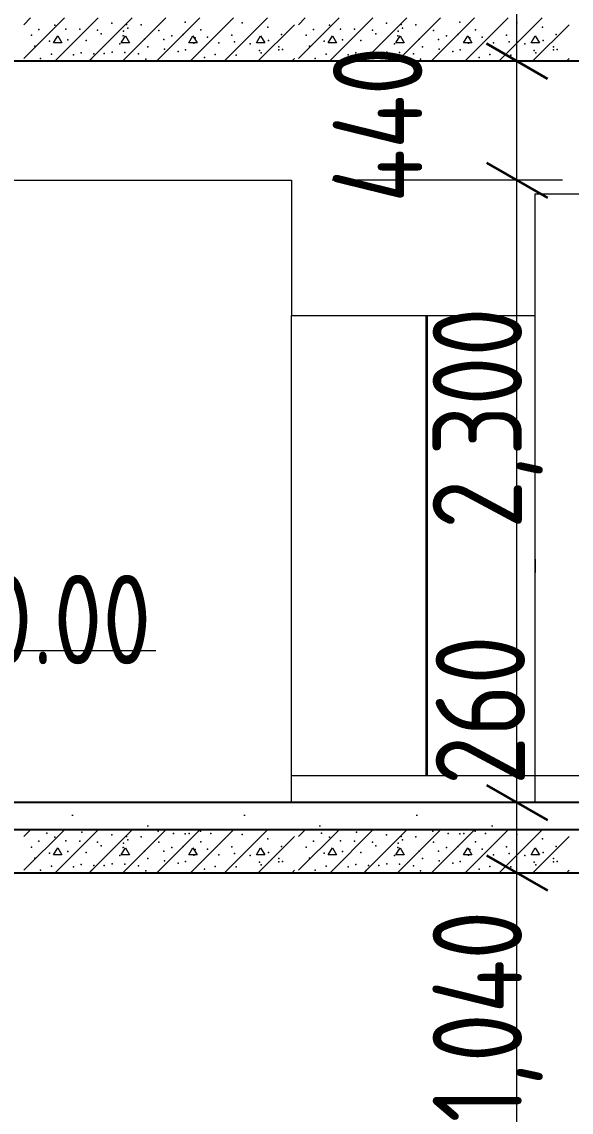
# Model space of a CAD drawing. Header units: millimetres. Extents: x 18162 to 7085488, y 72188 to 247925.
# Drawn here: x 4269616 to 4271646, y 103609 to 107638 of the extents above; entities that cross this region are included whole.
import ezdxf

# ---------------------------------------------------------------- set-up
doc = ezdxf.new("R2010")
doc.units = ezdxf.units.MM
doc.header["$MEASUREMENT"] = 0
for name, color, linetype in [('Archicad Doors', 7, 'Continuous'), ('Interior - Equipment', 7, 'Continuous'), ('Structural - Bearing', 7, 'Continuous')]:
    doc.layers.add(name, color=color, linetype=linetype)
doc.styles.add('GENERATED_STYLE_3', font='', dxfattribs={"width": 0.8})
doc.styles.get('GENERATED_STYLE_3').set_extended_font_data('ISOCPEUR MON')
doc.dimstyles.new('GENERATED_STYLE__12', dxfattribs={"dimtxt": 330.000007, "dimasz": 171, "dimexe": 0.18, "dimexo": 150, "dimgap": 0, "dimtad": 1, "dimdec": 0, "dimzin": 0, "dimdsep": 46, "dimtxsty": 'GENERATED_STYLE_3', "dimblk": 'ARROWHEAD_2', "dimblk1": 'ARROWHEAD_2', "dimblk2": 'ARROWHEAD_2', "dimcen": 0.09, "dimclrd": 13, "dimclre": 13, "dimclrt": 13, "dimadec": 0, "dimazin": 0, "dimtfac": 1, "dimtdec": 4, "dimtmove": 0, "dimatfit": 3, "dimfxl": 1, "dimtolj": 1, "dimtzin": 0, "dimarcsym": 0})

# ---------------------------------------------------------------- blocks, each defined once
blk = doc.blocks.new('*X1361', base_point=(4294986.6, 104752.7))
at = {"layer": 'Structural - Bearing', "color": 7, "linetype": 'Continuous', "lineweight": 9}
for p, q in [((4269623.6, 107627.7), (4269648.5, 107652.7)), ((4269623.6, 107502.7), (4269773.5, 107652.7)), ((4269738.5, 107492.7), (4269898.5, 107652.7)), ((4269863.5, 107492.7), (4270023.5, 107652.7)), ((4269988.5, 107492.7), (4270148.5, 107652.7)), ((4270113.5, 107492.7), (4270273.5, 107652.7)), ((4270238.5, 107492.7), (4270398.5, 107652.7)), ((4270363.5, 107492.7), (4270523.5, 107652.7)), ((4270638.7, 107627.7), (4270663.6, 107652.7)), ((4270638.7, 107502.7), (4270788.6, 107652.7)), ((4270753.6, 107492.7), (4270913.6, 107652.7)), ((4270878.6, 107492.7), (4271038.6, 107652.7)), ((4271003.6, 107492.7), (4271163.6, 107652.7)), ((4271128.6, 107492.7), (4271288.6, 107652.7)), ((4271253.6, 107492.7), (4271413.6, 107652.7)), ((4271378.6, 107492.7), (4271538.6, 107652.7)), ((4270488.5, 107492.7), (4270623.6, 107627.7)), ((4271503.6, 107492.7), (4271638.7, 107627.7)), ((4269733.4, 107560.1), (4269748.6, 107586.1)), ((4269763.5, 107560.1), (4269733.4, 107560.1)), ((4269748.6, 107586.1), (4269763.5, 107560.1)), ((4269983.4, 107560.1), (4269998.6, 107586.1)), ((4270013.5, 107560.1), (4269983.4, 107560.1)), ((4269998.6, 107586.1), (4270013.5, 107560.1)), ((4270233.4, 107560.1), (4270248.6, 107586.1)), ((4270263.5, 107560.1), (4270233.4, 107560.1)), ((4270248.6, 107586.1), (4270263.5, 107560.1)), ((4270483.4, 107560.1), (4270498.6, 107586.1)), ((4270513.5, 107560.1), (4270483.4, 107560.1)), ((4270498.6, 107586.1), (4270513.5, 107560.1)), ((4270748.6, 107560.1), (4270763.7, 107586.1)), ((4270778.6, 107560.1), (4270748.6, 107560.1)), ((4270763.7, 107586.1), (4270778.6, 107560.1)), ((4270998.6, 107560.1), (4271013.7, 107586.1)), ((4271028.6, 107560.1), (4270998.6, 107560.1)), ((4271013.7, 107586.1), (4271028.6, 107560.1)), ((4271248.6, 107560.1), (4271263.7, 107586.1)), ((4271278.6, 107560.1), (4271248.6, 107560.1)), ((4271263.7, 107586.1), (4271278.6, 107560.1)), ((4271498.6, 107560.1), (4271513.7, 107586.1)), ((4271528.6, 107560.1), (4271498.6, 107560.1)), ((4271513.7, 107586.1), (4271528.6, 107560.1)), ((4270613.5, 107492.7), (4270623.6, 107502.7)), ((4271628.6, 107492.7), (4271638.7, 107502.7))]:
    blk.add_line(p, q, dxfattribs=at)
for p in [(4269949.1, 107633.5), (4270219.3, 107637.6), (4270430.3, 107634.4), (4270964.2, 107633.5), (4271234.5, 107637.6), (4271445.4, 107634.4), (4269678.6, 107609.9), (4269737.5, 107625.4), (4269778.9, 107611.3), (4269830.7, 107610.9), (4269896.3, 107607), (4269909.3, 107593.6), (4269992.2, 107603.6), (4270003, 107628.3), (4270008.1, 107614.7), (4270057.1, 107626.7), (4270122, 107606.6), (4270211.8, 107591), (4270277.2, 107608.3), (4270525.3, 107619), (4270576.2, 107591), (4270693.8, 107609.9), (4270752.6, 107625.4), (4270794.1, 107611.3), (4270845.8, 107610.9), (4270911.5, 107607), (4270924.4, 107593.6), (4271007.3, 107603.6), (4271018.1, 107628.3), (4271023.2, 107614.7), (4271072.2, 107626.7), (4271137.1, 107606.6), (4271226.9, 107591), (4271292.4, 107608.3), (4271540.4, 107619), (4271591.3, 107591), (4269651.6, 107588.4), (4269718.6, 107566.5), (4269786.2, 107572.3), (4269853.8, 107569.1), (4269978.3, 107557.2), (4269990.3, 107587.1), (4270069.4, 107573.6), (4270140.9, 107573), (4270170.6, 107587.1), (4270251.7, 107558.8), (4270256.8, 107579.4), (4270302, 107581.3), (4270343.6, 107560.1), (4270391.9, 107589), (4270401.6, 107564.4), (4270459.9, 107557), (4270527.3, 107569.1), (4270666.7, 107588.4), (4270733.7, 107566.5), (4270801.3, 107572.3), (4270868.9, 107569.1), (4270993.4, 107557.2), (4271005.4, 107587.1), (4271084.6, 107573.6), (4271156.1, 107573), (4271185.7, 107587.1), (4271266.8, 107558.8), (4271272, 107579.4), (4271317.1, 107581.3), (4271358.7, 107560.1), (4271407, 107589), (4271416.7, 107564.4), (4271475, 107557), (4271542.4, 107569.1), (4269664.6, 107547.9), (4269726.1, 107518.6), (4269807, 107515.9), (4269835.7, 107524), (4269882.5, 107520.1), (4269920.3, 107521.1), (4269950.4, 107526.6), (4269996.7, 107525.3), (4270047.8, 107519.8), (4270081.7, 107545.9), (4270142.7, 107537.8), (4270193.4, 107529), (4270221, 107535), (4270330.6, 107517), (4270407.9, 107515.5), (4270493.8, 107532.4), (4270500.6, 107523.2), (4270565.5, 107546.4), (4270565.6, 107534.6), (4270579.4, 107535.6), (4270679.7, 107547.9), (4270741.2, 107518.6), (4270822.1, 107515.9), (4270850.9, 107524), (4270897.6, 107520.1), (4270935.4, 107521.1), (4270965.5, 107526.6), (4271011.8, 107525.3), (4271062.9, 107519.8), (4271096.8, 107545.9), (4271157.8, 107537.8), (4271208.5, 107529), (4271236.1, 107535), (4271345.7, 107517), (4271423, 107515.5), (4271508.9, 107532.4), (4271515.7, 107523.2), (4271580.6, 107546.4), (4271580.8, 107534.6), (4271594.5, 107535.6), (4269684.7, 107503.1), (4269873.2, 107501.6), (4270074.4, 107500.3), (4270291.2, 107506.9), (4270699.8, 107503.1), (4270888.3, 107501.6), (4271089.5, 107500.3), (4271306.3, 107506.9)]:
    blk.add_point(p, dxfattribs=at)
blk = doc.blocks.new('*X1510', base_point=(4294986.6, 104752.7))
at = {"layer": 'Structural - Bearing', "color": 7, "linetype": 'Continuous', "lineweight": 9}
for p, q in [((4269623.6, 104627.7), (4269648.6, 104652.7)), ((4269623.6, 104502.7), (4269773.6, 104652.7)), ((4269738.6, 104492.7), (4269898.6, 104652.7)), ((4269863.6, 104492.7), (4270023.6, 104652.7)), ((4269988.6, 104492.7), (4270148.6, 104652.7)), ((4270113.6, 104492.7), (4270273.6, 104652.7)), ((4270238.6, 104492.7), (4270398.6, 104652.7)), ((4270363.6, 104492.7), (4270523.6, 104652.7)), ((4270638.7, 104627.7), (4270663.7, 104652.7)), ((4270638.7, 104502.7), (4270788.7, 104652.7)), ((4270753.7, 104492.7), (4270913.7, 104652.7)), ((4270878.7, 104492.7), (4271038.7, 104652.7)), ((4271003.7, 104492.7), (4271163.7, 104652.7)), ((4271128.7, 104492.7), (4271288.7, 104652.7)), ((4271253.7, 104492.7), (4271413.7, 104652.7)), ((4271378.7, 104492.7), (4271538.7, 104652.7)), ((4270488.6, 104492.7), (4270623.6, 104627.7)), ((4271503.7, 104492.7), (4271638.7, 104627.7)), ((4269733.4, 104560), (4269748.6, 104586)), ((4269748.6, 104586), (4269763.5, 104560)), ((4269983.4, 104560), (4269998.6, 104586)), ((4269998.6, 104586), (4270013.5, 104560)), ((4270233.4, 104560), (4270248.6, 104586)), ((4270248.6, 104586), (4270263.5, 104560)), ((4270483.4, 104560), (4270498.6, 104586)), ((4270498.6, 104586), (4270513.5, 104560)), ((4270748.6, 104560), (4270763.7, 104586)), ((4270763.7, 104586), (4270778.6, 104560)), ((4270998.6, 104560), (4271013.7, 104586)), ((4271013.7, 104586), (4271028.6, 104560)), ((4271248.6, 104560), (4271263.7, 104586)), ((4271263.7, 104586), (4271278.6, 104560)), ((4271498.6, 104560), (4271513.7, 104586)), ((4271513.7, 104586), (4271528.6, 104560)), ((4269763.5, 104560), (4269733.4, 104560)), ((4270013.5, 104560), (4269983.4, 104560)), ((4270263.5, 104560), (4270233.4, 104560)), ((4270513.5, 104560), (4270483.4, 104560)), ((4270778.6, 104560), (4270748.6, 104560)), ((4271028.6, 104560), (4270998.6, 104560)), ((4271278.6, 104560), (4271248.6, 104560)), ((4271528.6, 104560), (4271498.6, 104560)), ((4270613.6, 104492.7), (4270623.6, 104502.7)), ((4271628.7, 104492.7), (4271638.7, 104502.7))]:
    blk.add_line(p, q, dxfattribs=at)
for p in [(4269678.6, 104609.8), (4269708.3, 104639.9), (4269737.5, 104625.4), (4269778.9, 104611.2), (4269830.7, 104610.9), (4269838.3, 104643.7), (4269949.1, 104633.4), (4270003, 104628.2), (4270008.1, 104614.7), (4270057.1, 104626.7), (4270120.2, 104646.7), (4270177, 104638.6), (4270219.3, 104637.5), (4270234.8, 104639.1), (4270276.5, 104646.8), (4270277.2, 104608.3), (4270314.8, 104638.6), (4270430.3, 104634.4), (4270525.3, 104619), (4270693.8, 104609.8), (4270723.4, 104639.9), (4270752.6, 104625.4), (4270794.1, 104611.2), (4270845.8, 104610.9), (4270853.4, 104643.7), (4270964.2, 104633.4), (4271018.1, 104628.2), (4271023.2, 104614.7), (4271072.2, 104626.7), (4271135.4, 104646.7), (4271192.1, 104638.6), (4271234.5, 104637.5), (4271249.9, 104639.1), (4271291.7, 104646.8), (4271292.4, 104608.3), (4271329.9, 104638.6), (4271445.4, 104634.4), (4271540.4, 104619), (4269651.6, 104588.4), (4269786.2, 104572.3), (4269853.8, 104569), (4269896.3, 104607), (4269909.3, 104593.5), (4269990.3, 104587.1), (4269992.2, 104603.5), (4270069.4, 104573.6), (4270122, 104606.6), (4270140.9, 104572.9), (4270170.6, 104587.1), (4270211.8, 104590.9), (4270256.8, 104579.3), (4270302, 104581.2), (4270391.9, 104589), (4270527.3, 104569), (4270576.2, 104590.9), (4270666.7, 104588.4), (4270801.3, 104572.3), (4270868.9, 104569), (4270911.5, 104607), (4270924.4, 104593.5), (4271005.4, 104587.1), (4271007.3, 104603.5), (4271084.6, 104573.6), (4271137.1, 104606.6), (4271156.1, 104572.9), (4271185.7, 104587.1), (4271226.9, 104590.9), (4271272, 104579.3), (4271317.1, 104581.2), (4271407, 104589), (4271542.4, 104569), (4271591.3, 104590.9), (4269664.6, 104547.9), (4269718.6, 104566.5), (4269978.3, 104557.1), (4270081.7, 104545.9), (4270142.7, 104537.8), (4270193.4, 104528.9), (4270221, 104535), (4270251.7, 104558.7), (4270343.6, 104560), (4270401.6, 104564.3), (4270459.9, 104557), (4270493.8, 104532.3), (4270565.5, 104546.3), (4270565.6, 104534.6), (4270579.4, 104535.5), (4270679.7, 104547.9), (4270733.7, 104566.5), (4270993.4, 104557.1), (4271096.8, 104545.9), (4271157.8, 104537.8), (4271208.5, 104528.9), (4271236.1, 104535), (4271266.8, 104558.7), (4271358.7, 104560), (4271416.7, 104564.3), (4271475, 104557), (4271508.9, 104532.3), (4271580.6, 104546.3), (4271580.8, 104534.6), (4271594.5, 104535.5), (4269684.7, 104503.1), (4269726.1, 104518.5), (4269807, 104515.9), (4269835.7, 104524), (4269873.2, 104501.5), (4269882.5, 104520.1), (4269920.3, 104521), (4269950.4, 104526.5), (4269996.7, 104525.3), (4270047.8, 104519.8), (4270074.4, 104500.3), (4270291.2, 104506.9), (4270330.6, 104517), (4270407.9, 104515.4), (4270500.6, 104523.2), (4270699.8, 104503.1), (4270741.2, 104518.5), (4270822.1, 104515.9), (4270850.9, 104524), (4270888.3, 104501.5), (4270897.6, 104520.1), (4270935.4, 104521), (4270965.5, 104526.5), (4271011.8, 104525.3), (4271062.9, 104519.8), (4271089.5, 104500.3), (4271306.3, 104506.9), (4271345.7, 104517), (4271423, 104515.4), (4271515.7, 104523.2)]:
    blk.add_point(p, dxfattribs=at)
blk = doc.blocks.new('*D1686', base_point=(4294986.6, 104752.7))
at = {"color": 12, "linetype": 'Continuous', "lineweight": 35}
for p, q in [((4271333.2, 104557.7), (4271558.2, 104427.8)), ((4271333.2, 103517.7), (4271558.2, 103387.8))]:
    blk.add_line(p, q, dxfattribs=at)
at = {"color": 13, "linetype": 'Continuous', "lineweight": 13}
for p, q in [((4271445.7, 103452.7), (4271445.7, 104492.7)), ((4271614.4, 103452.7), (4270478.7, 103452.7)), ((4271445.7, 100452.7), (4271445.7, 103452.7))]:
    blk.add_line(p, q, dxfattribs=at)
at = {"color": 13, "lineweight": 13, "insert": (4271541.3, 103570.9), "char_height": 330, "attachment_point": 7, "rotation": 90, "style": 'GENERATED_STYLE_3'}
blk.add_mtext('\\A1;{\\pql;\\fISOCPEUR MON|b0|i0|c0|p0;\\W0.800000;1,040}', dxfattribs=at)
blk = doc.blocks.new('ARROWHEAD_2')
at = {"color": 0, "linetype": 'Continuous', "lineweight": 0}
for p, q in [((-0.378, -0.655), (0.378, 0.655)), ((0, 0), (-1, 0))]:
    blk.add_line(p, q, dxfattribs=at)
blk = doc.blocks.new('*D1687', base_point=(4294986.6, 104752.7))
at = {"color": 13, "linetype": 'Continuous', "lineweight": 13}
for p, q in [((4271445.7, 104752.7), (4271445.7, 107052.7)), ((4271614.4, 104752.7), (4271276.9, 104752.7)), ((4271445.7, 104492.7), (4271445.7, 104752.7)), ((4271614.4, 104492.7), (4271276.9, 104492.7)), ((4271445.7, 103452.7), (4271445.7, 104492.7))]:
    blk.add_line(p, q, dxfattribs=at)
at = {"color": 12, "linetype": 'Continuous', "lineweight": 35}
for p, q in [((4271333.2, 104817.7), (4271558.2, 104687.8)), ((4271333.2, 104557.7), (4271558.2, 104427.8))]:
    blk.add_line(p, q, dxfattribs=at)
blk = doc.blocks.new('*D1688', base_point=(4294986.6, 104752.7))
at = {"color": 13, "linetype": 'Continuous', "lineweight": 13}
for p, q in [((4271445.7, 107052.7), (4271445.7, 107492.7)), ((4271614.4, 107052.7), (4270763.1, 107052.7)), ((4271445.7, 104752.7), (4271445.7, 107052.7))]:
    blk.add_line(p, q, dxfattribs=at)
at = {"color": 12, "linetype": 'Continuous', "lineweight": 35}
for p, q in [((4271333.2, 107117.7), (4271558.2, 106987.8)), ((4271333.2, 104817.7), (4271558.2, 104687.8))]:
    blk.add_line(p, q, dxfattribs=at)
at = {"color": 13, "lineweight": 13, "char_height": 330, "attachment_point": 7, "rotation": 90, "style": 'GENERATED_STYLE_3'}
for s, insert in [('\\A1;{\\pql;\\fISOCPEUR MON|b0|i0|c0|p0;\\W0.800000;440}', (4271096, 106969.7)), ('\\A1;{\\pql;\\fISOCPEUR MON|b0|i0|c0|p0;\\W0.800000;2,300}', (4271541.3, 105764.4)), ('\\A1;{\\pql;\\fISOCPEUR MON|b0|i0|c0|p0;\\W0.800000;260}', (4271475.5, 104817.7))]:
    blk.add_mtext(s, dxfattribs=dict(at, insert=insert))
blk = doc.blocks.new('*D1689', base_point=(4294986.6, 104752.7))
at = {"color": 12, "linetype": 'Continuous', "lineweight": 35}
for p, q in [((4271333.2, 107557.7), (4271558.2, 107427.8)), ((4271333.2, 107117.7), (4271558.2, 106987.8))]:
    blk.add_line(p, q, dxfattribs=at)
at = {"color": 13, "linetype": 'Continuous', "lineweight": 13}
blk.add_line((4271445.7, 107052.7), (4271445.7, 107492.7), dxfattribs=at)
blk = doc.blocks.new('*D1690', base_point=(4294986.6, 104752.7))
at = {"color": 13, "linetype": 'Continuous', "lineweight": 13}
for p, q in [((4271445.7, 107752.7), (4271445.7, 110052.7)), ((4271614.4, 107752.7), (4271276.9, 107752.7)), ((4271445.7, 107492.7), (4271445.7, 107752.7)), ((4271614.4, 107492.7), (4271276.9, 107492.7)), ((4271445.7, 107052.7), (4271445.7, 107492.7))]:
    blk.add_line(p, q, dxfattribs=at)
at = {"color": 12, "linetype": 'Continuous', "lineweight": 35}
for p, q in [((4271333.2, 107817.7), (4271558.2, 107687.8)), ((4271333.2, 107557.7), (4271558.2, 107427.8))]:
    blk.add_line(p, q, dxfattribs=at)

msp = doc.modelspace()

# ---------------------------------------------------------------- hatches: boundary and pattern name
at = {"layer": 'Structural - Bearing', "linetype": 'Continuous', "lineweight": 9}
h = msp.add_hatch(dxfattribs=at)
h.set_pattern_fill('Lightweight_Concrete_0003', style=0, pattern_type=2)
h.set_pattern_definition([(0, (4294986.6, 104752.7), (0, 1169.134), [73.125, -601.875]), (0, (4295324.1, 105337.3), (0, 1169.134), [73.125, -601.875]), (60, (4294986.6, 104752.7), (-1012.5, 584.567), [73.125, -601.875]), (60, (4295661.6, 104752.7), (-1012.5, 584.567), [73.125, -601.875]), (120, (4295059.7, 104752.7), (1012.5, 584.567), [73.125, -601.875]), (120, (4295734.7, 104752.7), (1012.5, 584.567), [73.125, -601.875]), (0, (4294986.58, 104865.2), (0, 225), [0, -225, 0, -337.5]), (45, (4295099.08, 104865.2), (-159.099, 159.099), [0, -168.75, 0, -281.25])])
h.paths.add_polyline_path([(4267713.1, 104752.7), (4267713.1, 104652.7), (4274013.1, 104652.7), (4274013.1, 104752.7)])

# ---------------------------------------------------------------- linework, layer by layer
at = {"color": 13, "linetype": 'Continuous', "lineweight": 13}
msp.add_line((4269069.5, 105315.2), (4270111.2, 105315.2), dxfattribs=at)
at = {"layer": 'Archicad Doors', "color": 7, "linetype": 'Continuous', "lineweight": 9}
for p, q in [((4269213.1, 107052.7), (4270613.1, 107052.7)), ((4270613.1, 107052.7), (4270613.1, 106552.7))]:
    msp.add_line(p, q, dxfattribs=at)
at = {"layer": 'Interior - Equipment', "color": 7, "linetype": 'Continuous', "lineweight": 13}
for p, q in [((4271512.9, 107002.7), (4272112.9, 107002.7)), ((4271512.9, 105652.7), (4271512.9, 107002.7)), ((4270612.8, 106552.7), (4271110.3, 106552.7)), ((4270612.8, 104852.7), (4270612.8, 106552.7)), ((4271110.3, 104852.7), (4271110.3, 106552.7)), ((4271110.3, 106552.7), (4271115.3, 106552.7)), ((4271115.3, 106552.7), (4271512.8, 106552.7)), ((4271115.3, 104852.7), (4271115.3, 106552.7)), ((4271512.8, 104852.7), (4271512.8, 106552.7)), ((4271512.9, 105652.7), (4271512.9, 105602.7)), ((4271512.9, 105602.7), (4271512.9, 105652.7)), ((4270612.8, 104852.7), (4271110.3, 104852.7)), ((4270612.8, 104752.7), (4270612.8, 104852.7)), ((4271110.3, 104852.7), (4271115.3, 104852.7)), ((4271115.3, 104852.7), (4271512.8, 104852.7)), ((4271512.8, 104752.7), (4271512.8, 104852.7)), ((4271512.9, 104852.7), (4272112.9, 104852.7))]:
    msp.add_line(p, q, dxfattribs=at)
at = {"layer": 'Structural - Bearing', "color": 7, "linetype": 'Continuous', "lineweight": 25}
for p, q in [((4274013.1, 107492.7), (4267713.1, 107492.7)), ((4273433.4, 104752.7), (4267713.1, 104752.7)), ((4274013.1, 104652.7), (4267713.1, 104652.7)), ((4273913.1, 104492.7), (4267763.1, 104492.7))]:
    msp.add_line(p, q, dxfattribs=at)

# ---------------------------------------------------------------- block references
at = {"layer": 'Structural - Bearing', "lineweight": 0}
for name in ['*X1361', '*X1510']:
    msp.add_blockref(name, (4294986.6, 104752.7), dxfattribs=at)

# ---------------------------------------------------------------- texts
at = {"color": 13, "lineweight": 13, "insert": (4269294.5, 105264.4), "char_height": 330, "attachment_point": 7, "style": 'GENERATED_STYLE_3'}
msp.add_mtext('\\A1;{\\pql;\\fISOCPEUR MON|b0|i0|c0|p0;\\W0.800000;±0.00}', dxfattribs=at)

# ---------------------------------------------------------------- dimensions: what is measured, and where the dimension line sits
at = {"color": 13, "linetype": 'Continuous', "lineweight": 13}
for base, p1, p2, picture, middle in [((4271445.7, 107752.7), (4259113.1, 107492.7), (4259113.1, 107752.7), '*D1690', (4271214.7, 108194.4)), ((4271445.7, 107052.7), (4259113.1, 104752.7), (4270613.1, 107052.7), '*D1688', (4271214.7, 106317.2)), ((4271445.7, 107492.7), (4270613.1, 107052.7), (4259113.1, 107492.7), '*D1689', (4270835.2, 107346.4)), ((4271445.7, 104752.7), (4259113.1, 104492.7), (4259113.1, 104752.7), '*D1687', (4271214.7, 105194.4)), ((4271445.7, 104492.7), (4270328.7, 103452.7), (4259113.1, 104492.7), '*D1686', (4271214.7, 104123.7))]:
    dim = msp.add_linear_dim(base=base, p1=p1, p2=p2, angle=90, dimstyle='GENERATED_STYLE__12', dxfattribs=at)
    dim.commit()
    dim.dimension.update_dxf_attribs({"geometry": picture, "text_midpoint": middle, "dimtype": 160, "text_rotation": 90})

doc.saveas('drawing.dxf')
